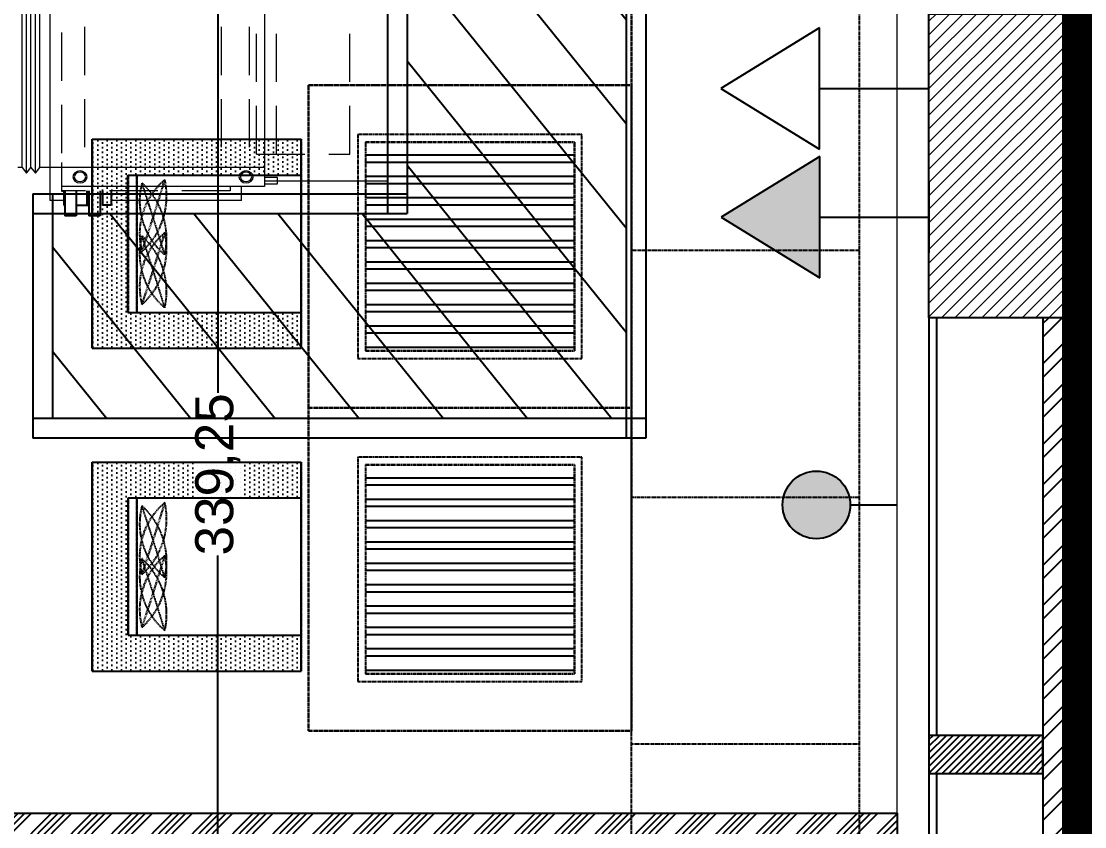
# Model space of a CAD drawing. Extents: x -2975 to 7327, y -1166 to 1029.
# Drawn here: x 906.1 to 1186, y -871.3 to -659.2 of the extents above; entities that cross this region are included whole.
import ezdxf

# ---------------------------------------------------------------- set-up
doc = ezdxf.new("R2010")
doc.units = 0
doc.header["$PDMODE"] = 34
for name, pattern in [('13032-XHV-L02-550$0$HIDDEN', [190, 127, -63]), ('XR-Mince$0$Anchor Stor (Ground Floor Plan ) Xref$2$Retail Building ( Ground Floor ) Xref$0$HIDDEN', [0.375, 0.25, -0.125]), ('XR-Mince$0$D2-03-04 PLAN$0$DASHDOT2', [12.7, 6.35, -3.175, 0, -3.175]), ('XR-Mince$0$LOWER LEVEL GROUND FLOOR$0$DASHDOT', [25.4, 12.7, -6.35, 0, -6.35])]:
    doc.linetypes.add(name, pattern=pattern)
for name, color, linetype, lineweight in [('13032-XHV-L02-550$0$H-EQPM', 231, 'Continuous', 20), ('13032-XHV-L02-550$0$H-EQPM-HIDE', 54, '13032-XHV-L02-550$0$HIDDEN', 5), ('H', 7, 'Continuous', 13), ('XR-Mince$0$A-PL-WALL', 8, 'Continuous', 0), ('XR-Mince$0$beam', 8, 'Continuous', 9)]:
    doc.layers.add(name, color=color, linetype=linetype, lineweight=lineweight)
for name, color, linetype in [('13032-XHV-L02-550$0$X-WSP-M-04-550-M08-09$0$1F- CHW Model$0$M570G_PLANT', 3, 'Continuous'), ('E-TEXT-LIGHTING', 7, 'Continuous'), ('fire extinguisher', 7, 'Continuous'), ('fire fighting', 1, 'Continuous'), ('HVAC Duct', 5, 'Continuous'), ('M-FIRE FIGHTING-2 INCH', 1, 'Continuous'), ('M-HVAC-BLUE', 5, 'Continuous'), ('XR-Mince$0$004-002-APC-LVL-02-ZONE08$0$A-COLS', 8, 'Continuous'), ('XR-Mince$0$ceiling', 149, 'Continuous'), ('XR-Mince$0$D2-03-04 PLAN$0$A-SECT-004L', 8, 'Continuous'), ('XR-Mince$0$fur dashed', 15, 'XR-Mince$0$Anchor Stor (Ground Floor Plan ) Xref$2$Retail Building ( Ground Floor ) Xref$0$HIDDEN'), ('XR-Mince$0$hatch-wall', 8, 'Continuous'), ('XR-Mince$0$lease line', 8, 'Continuous'), ('XR-Mince$0$metal new', 8, 'Continuous'), ('XR-Mince$0$power', 6, 'Continuous')]:
    doc.layers.add(name, color=color, linetype=linetype)
doc.styles.get("Standard").update_dxf_attribs({"font": 'arial.ttf'})
doc.dimstyles.new('ISO-25', dxfattribs={"dimtxt": 10, "dimasz": 2.5, "dimexe": 1.25, "dimexo": 0.625, "dimtad": 0, "dimtxsty": 'Standard', "dimcen": 2.5, "dimadec": 0, "dimazin": 0, "dimtfac": 1, "dimtix": 1, "dimtmove": 0, "dimatfit": 3, "dimfxl": 1, "dimarcsym": 0})
pattern_1 = [(45, (8569.7314, 20313.65), (-0.883883476, 0.883883476), [])]

# ---------------------------------------------------------------- blocks, each defined once
blk = doc.blocks.new('XR-Mince$0$ghgghjhgj')
at = {"layer": 'XR-Mince$0$fur dashed', "linetype": 'Continuous', "extrusion": (2.0489e-12, -6.47408e-06, 1)}
h = blk.add_hatch(dxfattribs=at)
h.set_pattern_fill('DOTS', color=256, scale=20)
h.set_pattern_definition([(0, (0, 0), (0.625, 1.25), [0, -1.25])])
h.paths.add_polyline_path([(-5542.07, -7423.43), (-5597.07, -7423.43), (-5597.07, -7378.36), (-5587.64, -7378.45), (-5587.64, -7414), (-5551.5, -7414), (-5551.5, -7378.8), (-5542.07, -7378.89)])
h.paths.add_polyline_path([(-5542.07, -7368.43), (-5542.07, -7378.89), (-5551.5, -7378.8), (-5551.5, -7368.43)])
h.paths.add_polyline_path([(-5587.64, -7368.43), (-5587.64, -7378.45), (-5597.07, -7378.36), (-5597.07, -7368.43)])
at = {"layer": 'XR-Mince$0$fur dashed', "ltscale": 2500, "extrusion": (2.0489e-12, -6.47408e-06, 1)}
for p, q in [((-5542.07, -7368.42, 5.05), (-5597.07, -7368.42, 5.05)), ((-5597.07, -7423.42, 5.05), (-5597.07, -7368.42, 5.05)), ((-5587.64, -7413.99, 5.05), (-5587.64, -7368.42, 5.05)), ((-5551.5, -7413.99, 5.05), (-5551.5, -7368.42, 5.05)), ((-5542.07, -7423.42, 5.05), (-5542.07, -7368.42, 5.05)), ((-5551.5, -7413.99, 5.05), (-5587.64, -7413.99, 5.05)), ((-5542.07, -7423.42, 5.05), (-5597.07, -7423.42, 5.05))]:
    blk.add_line(p, q, dxfattribs=at)
at = {"layer": 'XR-Mince$0$fur dashed', "extrusion": (2.0489e-12, -6.47408e-06, 1)}
blk.add_line((-5551.5, -7411.63, 5.05), (-5587.64, -7411.63, 5.05), dxfattribs=at)
at = {"layer": 'XR-Mince$0$fur dashed', "ltscale": 0.02, "extrusion": (2.0489e-12, -6.47408e-06, 1)}
for centre, radius, start, end in [((-5570.97, -7423.45, 5.09), 19.63, 77.3046, 138.0103), ((-5557.04, -7423.45, 5.09), 19.63, 77.3046, 138.0103), ((-5580.84, -7392.45, 5.09), 18.48, 255.1859, 320.129), ((-5406.76, -7939.32, 5.09), 558.4, 106.6394, 108.6755), ((-5566.91, -7392.45, 5.09), 18.48, 255.1859, 320.129), ((-5392.83, -7939.32, 5.09), 558.4, 106.6394, 108.6755)]:
    blk.add_arc(centre, radius, start, end, dxfattribs=at)
blk = doc.blocks.new('XR-Mince$0$fur')
at = {"layer": 'XR-Mince$0$fur dashed'}
h = blk.add_hatch(dxfattribs=at)
h.set_pattern_fill('ANSI32', color=256, scale=15, angle=135)
h.set_pattern_definition([(180, (-10036.6444, -14708.195), (-9e-16, -5.625), []), (180, (-10038.5194, -14706.32), (-9e-16, -5.625), [])])
h.paths.add_polyline_path([(-12573.01, -21837.45), (-12518.01, -21837.45), (-12518.01, -21782.45), (-12573.01, -21782.45)])
h = blk.add_hatch(dxfattribs=at)
h.set_pattern_fill('ANSI32', color=256, scale=15, angle=135)
h.set_pattern_definition([(180, (-10036.6444, -14793.193), (-9e-16, -5.625), []), (180, (-10038.5194, -14791.318), (-9e-16, -5.625), [])])
h.paths.add_polyline_path([(-12573.01, -21922.45), (-12518.01, -21922.45), (-12518.01, -21867.45), (-12573.01, -21867.45)])
at = {"layer": 'XR-Mince$0$fur dashed', "extrusion": (-4.015e-13, 6.47408e-06, 1)}
for p, q in [((-12503.02, -22122.59), (-12503.02, -21160.94)), ((-12503.02, -22122.59), (-12503.02, -21160.94)), ((-12503.02, -21767.47, 0), (-12503.02, -21682.47, 0)), ((-12503.02, -21767.47, 0), (-12503.02, -21682.47, 0)), ((-12503.02, -21682.48, 0), (-12503.02, -21767.48, 0)), ((-12503.02, -21767.48, 0), (-12503.02, -21682.48, 0)), ((-12503.02, -21682.48, 0), (-12503.02, -21767.48, 0)), ((-12503.02, -21682.48, 0), (-12503.02, -21767.48, 0)), ((-12503.02, -21767.48, 0), (-12503.02, -21682.48, 0)), ((-12503.02, -21682.48, 0), (-12503.02, -21767.48, 0)), ((-12588.01, -21852.46), (-12588.01, -21767.46, 0)), ((-12588.01, -21852.46), (-12588.01, -21767.46, 0)), ((-12588.01, -21767.46, 0), (-12588.01, -21852.46)), ((-12588.01, -21852.46), (-12588.01, -21767.46, 0)), ((-12588.01, -21852.46), (-12588.01, -21767.46, 0)), ((-12588.01, -21767.46, 0), (-12588.01, -21852.46)), ((-12588.01, -21852.47, 0), (-12588.01, -21767.47, 0)), ((-12588.01, -21767.47, 0), (-12588.01, -21852.47, 0)), ((-12588.01, -21767.47, 0), (-12503.01, -21767.47, 0)), ((-12588.01, -21852.47, 0), (-12588.01, -21767.47, 0)), ((-12588.01, -21767.47, 0), (-12588.01, -21852.47, 0)), ((-12588.01, -21767.47, 0), (-12503.01, -21767.47, 0)), ((-12503.01, -21852.46), (-12503.01, -21767.46, 0)), ((-12503.01, -21852.46), (-12503.01, -21767.46, 0)), ((-12503.01, -21767.46, 0), (-12503.01, -21852.46)), ((-12503.01, -21852.46), (-12503.01, -21767.46, 0)), ((-12503.01, -21852.46), (-12503.01, -21767.46, 0)), ((-12503.01, -21767.46, 0), (-12503.01, -21852.46)), ((-12503.01, -21767.47, 0), (-12503.01, -21852.47, 0)), ((-12503.01, -21852.47, 0), (-12503.01, -21767.47, 0)), ((-12503.01, -21767.47, 0), (-12503.01, -21852.47, 0)), ((-12503.01, -21767.47, 0), (-12503.01, -21852.47, 0)), ((-12503.01, -21852.47, 0), (-12503.01, -21767.47, 0)), ((-12503.01, -21767.47, 0), (-12503.01, -21852.47, 0)), ((-12573.01, -21782.47, 0), (-12518.01, -21782.47, 0)), ((-12573.01, -21782.47, 0), (-12573.01, -21837.47, 0)), ((-12573.01, -21782.47, 0), (-12518.01, -21782.47, 0)), ((-12573.01, -21782.47, 0), (-12573.01, -21837.47, 0)), ((-12518.01, -21782.47, 0), (-12518.01, -21837.47, 0)), ((-12518.01, -21782.47, 0), (-12518.01, -21837.47, 0)), ((-12518.01, -21837.47, 0), (-12573.01, -21837.47, 0)), ((-12518.01, -21837.47, 0), (-12573.01, -21837.47, 0)), ((-12588.01, -21937.47, 0), (-12588.01, -21852.47, 0)), ((-12588.01, -21937.47, 0), (-12588.01, -21852.47, 0)), ((-12588.01, -21852.47, 0), (-12588.01, -21937.47, 0)), ((-12503.01, -21852.47, 0), (-12588.01, -21852.47, 0)), ((-12588.01, -21937.47, 0), (-12588.01, -21852.47, 0)), ((-12588.01, -21937.47, 0), (-12588.01, -21852.47, 0)), ((-12588.01, -21852.47, 0), (-12588.01, -21937.47, 0)), ((-12503.01, -21852.47, 0), (-12588.01, -21852.47, 0)), ((-12588.01, -21937.48, 0), (-12588.01, -21852.48, 0)), ((-12588.01, -21852.48, 0), (-12588.01, -21937.48, 0)), ((-12588.01, -21852.48, 0), (-12503.01, -21852.48, 0)), ((-12588.01, -21937.48, 0), (-12588.01, -21852.48, 0)), ((-12588.01, -21852.48, 0), (-12588.01, -21937.48, 0)), ((-12588.01, -21852.48, 0), (-12503.01, -21852.48, 0)), ((-12503.01, -21937.47, 0), (-12503.01, -21852.47, 0)), ((-12503.01, -21937.47, 0), (-12503.01, -21852.47, 0)), ((-12503.01, -21852.47, 0), (-12503.01, -21937.47, 0)), ((-12503.01, -21937.47, 0), (-12503.01, -21852.47, 0)), ((-12503.01, -21937.47, 0), (-12503.01, -21852.47, 0)), ((-12503.01, -21852.47, 0), (-12503.01, -21937.47, 0)), ((-12503.01, -21852.48, 0), (-12503.01, -21937.48, 0)), ((-12503.01, -21937.48, 0), (-12503.01, -21852.48, 0)), ((-12503.01, -21852.48, 0), (-12503.01, -21937.48, 0)), ((-12503.01, -21852.48, 0), (-12503.01, -21937.48, 0)), ((-12503.01, -21937.48, 0), (-12503.01, -21852.48, 0)), ((-12503.01, -21852.48, 0), (-12503.01, -21937.48, 0)), ((-12573.01, -21867.48, 0), (-12518.01, -21867.48, 0)), ((-12573.01, -21867.48, 0), (-12573.01, -21922.48, 0)), ((-12573.01, -21867.48, 0), (-12518.01, -21867.48, 0)), ((-12573.01, -21867.48, 0), (-12573.01, -21922.48, 0)), ((-12518.01, -21867.48, 0), (-12518.01, -21922.48, 0)), ((-12518.01, -21867.48, 0), (-12518.01, -21922.48, 0)), ((-12518.01, -21922.48, 0), (-12573.01, -21922.48, 0)), ((-12518.01, -21922.48, 0), (-12573.01, -21922.48, 0)), ((-12503.01, -21937.48, 0), (-12588.01, -21937.48, 0)), ((-12503.01, -21937.48, 0), (-12588.01, -21937.48, 0))]:
    blk.add_line(p, q, dxfattribs=at)
at = {"layer": 'XR-Mince$0$fur dashed'}
for p, q in [((-12443.02, -21160.94), (-12443.02, -22122.59)), ((-12575.01, -21780.47, 0), (-12575.01, -21839.47, 0)), ((-12516.01, -21780.47, 0), (-12575.01, -21780.47, 0)), ((-12516.01, -21839.47, 0), (-12516.01, -21780.47, 0)), ((-12573.01, -21782.47, 0), (-12573.01, -21837.47, 0)), ((-12518.01, -21782.47, 0), (-12573.01, -21782.47, 0)), ((-12518.01, -21837.47, 0), (-12518.01, -21782.47, 0)), ((-12502.82, -21810.95, 0), (-12442.83, -21810.94, 0)), ((-12573.01, -21837.47, 0), (-12518.01, -21837.47, 0)), ((-12575.01, -21839.47, 0), (-12516.01, -21839.47, 0)), ((-12575.01, -21865.48, 0), (-12575.01, -21924.48, 0)), ((-12516.01, -21865.48, 0), (-12575.01, -21865.48, 0)), ((-12516.01, -21924.48, 0), (-12516.01, -21865.48, 0)), ((-12573.01, -21867.48, 0), (-12573.01, -21922.48, 0)), ((-12518.01, -21867.48, 0), (-12573.01, -21867.48, 0)), ((-12518.01, -21922.48, 0), (-12518.01, -21867.48, 0)), ((-12502.8, -21875.95, 0), (-12442.81, -21875.94, 0)), ((-12575.01, -21924.48, 0), (-12516.01, -21924.48, 0)), ((-12573.01, -21922.48, 0), (-12518.01, -21922.48, 0)), ((-12502.78, -21940.95, 0), (-12442.79, -21940.94, 0))]:
    blk.add_line(p, q, dxfattribs=at)
at = {"layer": 'XR-Mince$0$fur dashed', "extrusion": (-6.47408e-06, 0, 1)}
for p, q in [((-12503.02, -21682.47, 0), (-12503.02, -21767.47, 0)), ((-12503.02, -21682.47, 0), (-12503.02, -21767.47, 0)), ((-12503.03, -21767.47, 0), (-12588.03, -21767.47, 0)), ((-12503.03, -21767.47, 0), (-12588.03, -21767.47, 0)), ((-12588.03, -21767.47, 0), (-12503.03, -21767.47, 0)), ((-12503.03, -21767.47, 0), (-12588.03, -21767.47, 0)), ((-12503.03, -21767.47, 0), (-12588.03, -21767.47, 0)), ((-12588.03, -21767.47, 0), (-12503.03, -21767.47, 0)), ((-12503.02, -21767.47, 0), (-12588.02, -21767.47, 0)), ((-12588.02, -21767.47, 0), (-12503.02, -21767.47, 0)), ((-12503.02, -21767.47, 0), (-12588.02, -21767.47, 0)), ((-12588.02, -21767.47, 0), (-12503.02, -21767.47, 0)), ((-12503.01, -21767.46), (-12588.01, -21767.46, 0)), ((-12588.01, -21852.46, 0), (-12588.01, -21767.46, 0)), ((-12588.01, -21767.46, 0), (-12503.01, -21767.46)), ((-12503.01, -21767.46), (-12588.01, -21767.46, 0)), ((-12588.01, -21852.46, 0), (-12588.01, -21767.46, 0)), ((-12588.01, -21767.46, 0), (-12503.01, -21767.46)), ((-12503.01, -21767.46), (-12503.01, -21852.46)), ((-12503.01, -21767.46), (-12503.01, -21852.46)), ((-12644.93, -21781.74, 0), (-12589.93, -21781.74, 0)), ((-12644.93, -21781.74, 0), (-12644.93, -21836.74, 0)), ((-12644.93, -21781.74, 0), (-12589.93, -21781.74, 0)), ((-12644.93, -21781.74, 0), (-12644.93, -21836.74, 0)), ((-12589.93, -21781.74, 0), (-12589.93, -21836.74, 0)), ((-12589.93, -21781.74, 0), (-12589.93, -21836.74, 0)), ((-12635.5, -21791.17, 0), (-12635.5, -21827.32, 0)), ((-12635.5, -21791.17, 0), (-12589.93, -21791.17, 0)), ((-12635.5, -21791.17, 0), (-12635.5, -21827.32, 0)), ((-12635.5, -21791.17, 0), (-12589.93, -21791.17, 0)), ((-12633.14, -21791.17, 0), (-12633.14, -21827.32, 0)), ((-12633.14, -21791.17, 0), (-12633.14, -21827.32, 0)), ((-12635.5, -21827.32, 0), (-12589.93, -21827.32, 0)), ((-12635.5, -21827.32, 0), (-12589.93, -21827.32, 0)), ((-12644.93, -21836.74, 0), (-12589.93, -21836.74, 0)), ((-12644.93, -21836.74, 0), (-12589.93, -21836.74, 0)), ((-12503.02, -21852.46, 0), (-12588.02, -21852.46, 0)), ((-12503.02, -21852.46, 0), (-12588.02, -21852.46, 0)), ((-12588.02, -21852.46, 0), (-12503.02, -21852.46, 0)), ((-12503.02, -21852.46, 0), (-12588.02, -21852.46, 0)), ((-12503.02, -21852.46, 0), (-12588.02, -21852.46, 0)), ((-12588.02, -21852.46, 0), (-12503.02, -21852.46, 0)), ((-12503.01, -21852.46), (-12588.01, -21852.46, 0)), ((-12588.01, -21852.46, 0), (-12503.01, -21852.46)), ((-12503.01, -21852.46), (-12588.01, -21852.46, 0)), ((-12588.01, -21852.46, 0), (-12503.01, -21852.46)), ((-12503.01, -21852.47, 0), (-12588.01, -21852.47, 0)), ((-12588.01, -21937.47, 0), (-12588.01, -21852.47, 0)), ((-12588.01, -21852.47, 0), (-12503.01, -21852.47, 0)), ((-12503.01, -21852.47, 0), (-12588.01, -21852.47, 0)), ((-12588.01, -21937.47, 0), (-12588.01, -21852.47, 0)), ((-12588.01, -21852.47, 0), (-12503.01, -21852.47, 0)), ((-12503.01, -21852.47, 0), (-12503.01, -21937.47, 0)), ((-12503.01, -21852.47, 0), (-12503.01, -21937.47, 0)), ((-12644.93, -21866.75, 0), (-12589.93, -21866.75, 0)), ((-12644.93, -21866.75, 0), (-12644.93, -21921.75, 0)), ((-12644.93, -21866.75, 0), (-12589.93, -21866.75, 0)), ((-12644.93, -21866.75, 0), (-12644.93, -21921.75, 0)), ((-12589.93, -21866.75, 0), (-12589.93, -21921.75, 0)), ((-12589.93, -21866.75, 0), (-12589.93, -21921.75, 0)), ((-12635.5, -21876.18, 0), (-12635.5, -21912.33, 0)), ((-12635.5, -21876.18, 0), (-12589.93, -21876.18, 0)), ((-12635.5, -21876.18, 0), (-12635.5, -21912.33, 0)), ((-12635.5, -21876.18, 0), (-12589.93, -21876.18, 0)), ((-12633.14, -21876.18, 0), (-12633.14, -21912.33, 0)), ((-12633.14, -21876.18, 0), (-12633.14, -21912.33, 0)), ((-12635.5, -21912.33, 0), (-12589.93, -21912.33, 0)), ((-12635.5, -21912.33, 0), (-12589.93, -21912.33, 0)), ((-12644.93, -21921.75, 0), (-12589.93, -21921.75, 0)), ((-12644.93, -21921.75, 0), (-12589.93, -21921.75, 0)), ((-12503.02, -21937.47), (-12588.02, -21937.47, 0)), ((-12503.02, -21937.47), (-12588.02, -21937.47, 0)), ((-12588.02, -21937.47, 0), (-12503.02, -21937.47)), ((-12503.02, -21937.47), (-12588.02, -21937.47, 0)), ((-12503.02, -21937.47), (-12588.02, -21937.47, 0)), ((-12588.02, -21937.47, 0), (-12503.02, -21937.47)), ((-12503.01, -21937.47, 0), (-12588.01, -21937.47, 0)), ((-12588.01, -21937.47, 0), (-12503.01, -21937.47, 0)), ((-12503.01, -21937.47, 0), (-12588.01, -21937.47, 0)), ((-12588.01, -21937.47, 0), (-12503.01, -21937.47, 0))]:
    blk.add_line(p, q, dxfattribs=at)
at = {"layer": 'XR-Mince$0$fur dashed'}
blk.add_lwpolyline([(-12433.02, -21160.94), (-12443.02, -21160.94), (-12443.02, -22122.59)], dxfattribs=at)
at = {"layer": 'XR-Mince$0$fur dashed', "elevation": 0}
for points in [[(-12575.01, -21780.47), (-12575.01, -21839.47), (-12516.01, -21839.47), (-12516.01, -21780.47)], [(-12573.01, -21782.47), (-12573.01, -21837.47), (-12518.01, -21837.47), (-12518.01, -21782.47)], [(-12575.01, -21865.48), (-12575.01, -21924.48), (-12516.01, -21924.48), (-12516.01, -21865.48)], [(-12573.01, -21867.48), (-12573.01, -21922.48), (-12518.01, -21922.48), (-12518.01, -21867.48)]]:
    blk.add_lwpolyline(points, close=True, dxfattribs=at)
for points in [[(-12502.82, -21810.95), (-12442.83, -21810.94)], [(-12502.8, -21875.95), (-12442.81, -21875.94)], [(-12502.78, -21940.95), (-12442.79, -21940.94)]]:
    blk.add_lwpolyline(points, dxfattribs=at)
at = {"layer": 'XR-Mince$0$fur dashed', "extrusion": (-6.47408e-06, 0, 1)}
for centre, radius, start, end in [((-12613.96, -21806.58, 0.08), 18.48, 129.8711, 194.8142), ((-12613.96, -21806.58, 0.08), 18.48, 129.8711, 194.8142), ((-12644.96, -21796.72, 0.08), 19.63, 311.9897, 12.6955), ((-13160.82, -21632.51, 0.08), 558.4, 341.3245, 343.3607), ((-12644.96, -21796.72, 0.08), 19.63, 311.9897, 12.6955), ((-13160.82, -21632.51, 0.08), 558.4, 341.3245, 343.3607), ((-12613.96, -21820.51, 0.08), 18.48, 129.8711, 194.8142), ((-12613.96, -21820.51, 0.08), 18.48, 129.8711, 194.8142), ((-12644.96, -21810.65, 0.08), 19.63, 311.9897, 12.6955), ((-13160.82, -21646.44, 0.08), 558.4, 341.3245, 343.3607), ((-12644.96, -21810.65, 0.08), 19.63, 311.9897, 12.6955), ((-13160.82, -21646.44, 0.08), 558.4, 341.3245, 343.3607), ((-12613.96, -21891.59, 0.08), 18.48, 129.8711, 194.8142), ((-12613.96, -21891.59, 0.08), 18.48, 129.8711, 194.8142), ((-12644.96, -21881.72, 0.08), 19.63, 311.9897, 12.6955), ((-13160.82, -21717.52, 0.08), 558.4, 341.3245, 343.3607), ((-12644.96, -21881.72, 0.08), 19.63, 311.9897, 12.6955), ((-13160.82, -21717.52, 0.08), 558.4, 341.3245, 343.3607), ((-12613.96, -21905.52, 0.08), 18.48, 129.8711, 194.8142), ((-12613.96, -21905.52, 0.08), 18.48, 129.8711, 194.8142), ((-12644.96, -21895.65, 0.08), 19.63, 311.9897, 12.6955), ((-13160.82, -21731.45, 0.08), 558.4, 341.3245, 343.3607), ((-12644.96, -21895.65, 0.08), 19.63, 311.9897, 12.6955), ((-13160.82, -21731.45, 0.08), 558.4, 341.3245, 343.3607)]:
    blk.add_arc(centre, radius, start, end, dxfattribs=at)
at = {"layer": 'XR-Mince$0$fur dashed', "rotation": 270}
for p in [(-5221.52, -27378.82, -5.05), (-5221.51, -27463.82, -5.05)]:
    blk.add_blockref('XR-Mince$0$ghgghjhgj', p, dxfattribs=at)
blk = doc.blocks.new('XR-Mince$0$ceiling')
at = {"layer": 'XR-Mince$0$ceiling', "linetype": 'Continuous'}
h = blk.add_hatch(dxfattribs=at)
h.set_pattern_fill('ANSI34', color=256, scale=10)
h.set_pattern_definition([(45, (0, 0), (-5.303301, 5.303301), []), (45, (1.768, 0), (-5.303301, 5.303301), []), (45, (3.5355, 0), (-5.303301, 5.303301), []), (45, (5.303, 0), (-5.303301, 5.303301), [])])
h.paths.add_polyline_path([(-7433.02, -17009.21), (-7433.02, -17209.21), (-8653.51, -17209.21), (-8653.51, -16463.71), (-8494.7, -16463.71), (-8494.7, -16738.71), (-8524.7, -16738.71), (-8524.7, -16918.71), (-8494.7, -16918.71), (-8494.7, -16959.21), (-7433.02, -16959.21)])
blk.add_lwpolyline([(-7433.02, -17009.21), (-7433.02, -17209.21), (-8653.51, -17209.21), (-8653.51, -16463.71), (-8494.7, -16463.71), (-8494.7, -16738.71), (-8524.7, -16738.71), (-8524.7, -16918.71), (-8494.7, -16918.71), (-8494.7, -16959.21), (-7433.02, -16959.21)], close=True, dxfattribs=at)
blk = doc.blocks.new('XR-Mince$0$power')
at = {"layer": 'XR-Mince$0$power'}
h = blk.add_hatch(color=256, dxfattribs=at)
h.dxf.hatch_style = 1
h.set_gradient(color1=(0, 0, 255), one_color=1, tint=1)
edge = h.paths.add_edge_path()
edge.add_ellipse((2545.7, -21878), major_axis=(-6.3, -6.3), ratio=1, start_angle=0, end_angle=360, ccw=False)
at = {"layer": 'XR-Mince$0$power', "ltscale": 5}
blk.add_line((2554.61, -21878), (2566.98, -21878), dxfattribs=at)
at = {"layer": 'XR-Mince$0$power', "ltscale": 5, "extrusion": (0, 0, -1)}
blk.add_ellipse((2545.7, -21878), major_axis=(-6.3, -6.3), ratio=1, start_param=3.926991, end_param=10.210176, dxfattribs=at)
blk = doc.blocks.new('XR-Mince')
at = {"layer": 'XR-Mince$0$beam'}
h = blk.add_hatch(dxfattribs=at)
h.set_pattern_fill('ANSI31', color=256, scale=20)
h.set_pattern_definition([(45, (8569.7315, 21091.4202), (-1.76776695, 1.76776695), [])])
h.paths.add_polyline_path([(1145.03, -737.29), (1145.03, -657.29), (1225.03, -657.29), (1225.03, -737.29)])
at = {"layer": 'XR-Mince$0$hatch-wall', "ltscale": 100}
h = blk.add_hatch(dxfattribs=at)
h.set_pattern_fill('ANSI32', color=256, scale=20, style=0)
h.set_pattern_definition([(45, (8569.7315, 21091.42), (-5.3033009, 5.3033009), []), (45, (8573.267, 21091.42), (-5.3033009, 5.3033009), [])])
h.paths.add_polyline_path([(1175.03, -737.29), (1175.03, -1117.42), (1195.03, -1117.42), (1195.03, -737.29)])
at = {"layer": 'XR-Mince$0$metal new', "linetype": 'Continuous'}
h = blk.add_hatch(dxfattribs=at)
h.set_pattern_fill('ANSI31', color=256, scale=10)
h.set_pattern_definition(pattern_1)
h.paths.add_polyline_path([(1175.03, -847.29), (1145.03, -847.29), (1145.03, -857.29), (1175.03, -857.29)])
h = blk.add_hatch(dxfattribs=at)
h.set_pattern_fill('ANSI31', color=256, scale=10)
h.set_pattern_definition(pattern_1)
h.paths.add_polyline_path([(1175.03, -847.29), (1145.03, -847.29), (1145.03, -857.29), (1175.03, -857.29)])
at = {"layer": 'XR-Mince$0$004-002-APC-LVL-02-ZONE08$0$A-COLS'}
blk.add_lwpolyline([(1145.03, -737.29), (1145.03, -657.29), (1225.03, -657.29), (1225.03, -737.29)], close=True, dxfattribs=at)
blk.add_lwpolyline([(1145.03, -737.29), (1145.03, -657.29), (1225.03, -657.29), (1225.03, -737.29)], close=True, dxfattribs=at)
at = {"layer": 'XR-Mince$0$A-PL-WALL'}
blk.add_line((1136.71, -1031.17), (1136.71, -69.52), dxfattribs=at)
blk.add_lwpolyline([(1145.03, -1031.17), (1145.03, -69.52)], dxfattribs=at)
at = {"layer": 'XR-Mince$0$D2-03-04 PLAN$0$A-SECT-004L', "linetype": 'XR-Mince$0$D2-03-04 PLAN$0$DASHDOT2', "ltscale": 0.25}
blk.add_line((1185.03, -1117.79), (1185.03, 837.71), dxfattribs=at)
at = {"layer": 'XR-Mince$0$D2-03-04 PLAN$0$A-SECT-004L', "ltscale": 0.25}
blk.add_line((1175.03, -737.29), (1175.03, -1117.35), dxfattribs=at)
blk.add_line((1175.03, -737.29), (1175.03, -1117.35), dxfattribs=at)
at = {"layer": 'XR-Mince$0$lease line', "linetype": 'XR-Mince$0$LOWER LEVEL GROUND FLOOR$0$DASHDOT', "ltscale": 0.5, "const_width": 10}
blk.add_lwpolyline([(-83.78, -1117.79), (-83.78, -352.29), (-74.97, -352.29), (-74.97, 937.71), (846.03, 937.71), (846.53, 894.31), (1185.03, 894.72), (1185.03, -1117.79), (-83.78, -1117.79)], dxfattribs=at)
at = {"layer": 'XR-Mince$0$metal new', "linetype": 'Continuous'}
for points in [[(1145.03, -737.29), (1145.03, -847.29)], [(1147.03, -737.29), (1147.03, -847.29)], [(1175.03, -847.29), (1145.03, -847.29), (1145.03, -857.29), (1175.03, -857.29)], [(1175.03, -847.29), (1145.03, -847.29), (1145.03, -857.29), (1175.03, -857.29)], [(1175.03, -857.29), (1175.03, -847.29)], [(1145.03, -857.29), (1145.03, -967.29)], [(1147.03, -857.29), (1147.03, -967.29)]]:
    blk.add_lwpolyline(points, dxfattribs=at)
at = {"layer": 'XR-Mince$0$fur dashed', "linetype": 'Continuous'}
blk.add_blockref('XR-Mince$0$fur', (13569.73, 21091.42), dxfattribs=at)
at = {"layer": 'XR-Mince$0$ceiling', "linetype": 'Continuous'}
blk.add_blockref('XR-Mince$0$ceiling', (8569.73, 16091.42), dxfattribs=at)
at = {"layer": 'XR-Mince$0$power', "linetype": 'Continuous'}
blk.add_blockref('XR-Mince$0$power', (-1430.27, 21091.42), dxfattribs=at)
blk = doc.blocks.new('A$C1A5F48AB')
at = {"layer": '13032-XHV-L02-550$0$H-EQPM', "color": 7}
for p, q in [((-11304.3, -7759.8), (-9794.4, -7759.8)), ((-11304.3, -7816.9), (-11304.3, -7759.8)), ((-9803.8, -7786.5), (-11391.1, -7786.5)), ((-11391.1, -7823.4), (-11391.1, -7786.5)), ((-11291.7, -7816.9), (-11366, -7816.9)), ((-11354.5, -8351.6), (-11354.5, -7816.9)), ((-11304.3, -8351.6), (-11304.3, -7816.9)), ((-11391.1, -8290.9), (-11391.1, -7947.6)), ((-11391.1, -8290.9), (-11354.5, -8290.9)), ((-9744.1, -8351.6), (-11354.5, -8351.6)), ((-11347.9, -8351.6), (-11347.9, -8385.3)), ((-11340.8, -8674.8), (-11340.8, -8351.6)), ((-11330.8, -8385.3), (-11330.8, -8351.6)), ((-11347.9, -8385.3), (-11330.8, -8385.3)), ((-9757.8, -8674.8), (-11340.8, -8674.8))]:
    blk.add_line(p, q, dxfattribs=at)
at = {"layer": '13032-XHV-L02-550$0$H-EQPM', "color": 7, "extrusion": (0, 0, -1)}
for centre, major_axis, start_param, end_param in [((-11329.4, -7865.7), (0, -18.9), 4.712389, 10.995574), ((-11329.4, -7865.7), (0, -15), 4.712389, 10.995574), ((-11329.4, -8302.8), (0, -18.9), -1.570796, 4.712389), ((-11329.4, -8302.8), (0, -15), 4.712389, 10.995574)]:
    blk.add_ellipse(centre, major_axis=major_axis, ratio=0.82762, start_param=start_param, end_param=end_param, dxfattribs=at)
at = {"layer": '13032-XHV-L02-550$0$H-EQPM-HIDE', "color": 7, "linetype": 'Continuous'}
for p, q in [((-11304.3, -7713.7), (-11319.5, -7725.2)), ((-11319.5, -7725.2), (-9779.2, -7725.2)), ((-11319.5, -7725.2), (-11304.3, -7736.7)), ((-11304.3, -7713.7), (-11304.3, -7702.1)), ((-11304.3, -7713.7), (-9794.4, -7713.7)), ((-11304.3, -7736.7), (-11319.5, -7748.3)), ((-11319.5, -7748.3), (-9779.2, -7748.3)), ((-11319.5, -7748.3), (-11304.3, -7759.8)), ((-11304.3, -7736.7), (-9794.4, -7736.7))]:
    blk.add_line(p, q, dxfattribs=at)
at = {"layer": '13032-XHV-L02-550$0$H-EQPM-HIDE', "color": 7, "linetype": '13032-XHV-L02-550$0$HIDDEN'}
for p, q in [((-11366, -8260.5), (-11366, -7816.9)), ((-9809.6, -7816.9), (-11283.9, -7816.9)), ((-9794.4, -7877.7), (-11304.3, -7877.7)), ((-9794.4, -8237.1), (-11304.3, -8237.1)), ((-11354.5, -8260.5), (-11366, -8260.5)), ((-9794.4, -8310.6), (-11304.3, -8310.6)), ((-11269.4, -8330.2), (-10729, -8330.2)), ((-11269.4, -8330.2), (-11269.4, -8575.6)), ((-11269.4, -8383.2), (-10729, -8383.2)), ((-11269.4, -8575.6), (-10729, -8575.6))]:
    blk.add_line(p, q, dxfattribs=at)
at = {"layer": '13032-XHV-L02-550$0$X-WSP-M-04-550-M08-09$0$1F- CHW Model$0$M570G_PLANT', "color": 7, "linetype": 'Continuous'}
for p, q in [((-11431.8, -7855.3), (-11431.8, -7825.8)), ((-11366, -7825.8), (-11431.8, -7825.8)), ((-11404.2, -7823.4), (-11404.2, -7825.8)), ((-11366, -7823.4), (-11404.2, -7823.4)), ((-11366, -7816.9), (-11366, -7821.5)), ((-11366, -7855.3), (-11431.8, -7855.3)), ((-11404.2, -7855.3), (-11404.2, -7888.9)), ((-11431.8, -7918.5), (-11431.8, -7888.9)), ((-11366, -7888.9), (-11431.8, -7888.9)), ((-11366, -7883.4), (-11404.2, -7883.4)), ((-11366, -7918.5), (-11431.8, -7918.5)), ((-11366, -7924.5), (-11404.2, -7924.5)), ((-11404.2, -7947.6), (-11404.2, -7924.5)), ((-11366, -7947.6), (-11404.2, -7947.6))]:
    blk.add_line(p, q, dxfattribs=at)
blk = doc.blocks.new('FE')
at = {"layer": 'fire extinguisher', "color": 4, "ltscale": 100}
for p, q in [((19622.7, 17897.2), (19462.6, 17637.7)), ((19782.7, 17637.7), (19622.7, 17897.2)), ((19462.6, 17637.7), (19782.7, 17637.7))]:
    blk.add_line(p, q, dxfattribs=at)
at = {"layer": 'fire extinguisher', "color": 1, "ltscale": 100}
for p, q in [((19622.7, 17637.7), (19622.7, 17349.6)), ((19528.6, 17349.6), (19716.7, 17349.6))]:
    blk.add_line(p, q, dxfattribs=at)
blk = doc.blocks.new('FE-1')
h = blk.add_hatch(color=3)
h.dxf.hatch_style = 1
h.paths.add_polyline_path([(20175.3, 17897.2), (20015.3, 17637.7), (20335.4, 17637.7)])
h = blk.add_hatch(color=3)
h.dxf.hatch_style = 1
h.paths.add_polyline_path([(20335.4, 17637.7), (20175.3, 17897.2), (20015.3, 17637.7)])
h = blk.add_hatch(color=3)
h.dxf.hatch_style = 1
h.paths.add_polyline_path([(20175.3, 17897.2), (20015.3, 17637.7), (20335.4, 17637.7)])
at = {"layer": 'fire fighting', "ltscale": 100}
blk.add_hatch(color=3, dxfattribs=at).paths.add_polyline_path([(20335.4, 17637.7), (20175.3, 17897.2), (20015.3, 17637.7)])
at = {"layer": 'fire extinguisher', "color": 1, "ltscale": 100}
for p, q in [((20175.3, 17637.7), (20175.3, 17349.6)), ((20081.3, 17349.6), (20269.4, 17349.6))]:
    blk.add_line(p, q, dxfattribs=at)
at = {"layer": 'fire fighting', "color": 3, "ltscale": 100}
for p, q in [((20175.3, 17897.2), (20015.3, 17637.7)), ((20335.4, 17637.7), (20175.3, 17897.2))]:
    blk.add_line(p, q, dxfattribs=at)
at = {"layer": 'fire fighting', "ltscale": 100}
blk.add_line((20015.3, 17637.7), (20335.4, 17637.7), dxfattribs=at)
blk = doc.blocks.new('*D129')
at = {"layer": 'Defpoints', "color": 0, "transparency": 16777216}
for p in [(957.85, -608.91), (993.61, -608.91), (993.61, -948.16)]:
    blk.add_point(p, dxfattribs=at)
at = {"layer": 'M-FIRE FIGHTING-2 INCH', "color": 0, "lineweight": -2, "transparency": 16777216}
for p, q in [((992.99, -608.91), (956.6, -608.91)), ((957.85, -611.41), (957.85, -757.12)), ((957.85, -945.66), (957.85, -799.95)), ((992.99, -948.16), (956.6, -948.16))]:
    blk.add_line(p, q, dxfattribs=at)
at = {"layer": 'M-FIRE FIGHTING-2 INCH', "color": 0, "transparency": 16777216}
for points in [[(957.44, -611.41), (958.27, -611.41), (957.85, -608.91)], [(957.44, -945.66), (958.27, -945.66), (957.85, -948.16)]]:
    blk.add_solid(points, dxfattribs=at)
at = {"layer": 'M-FIRE FIGHTING-2 INCH', "color": 0, "transparency": 16777216, "insert": (957.85, -778.54), "char_height": 10, "attachment_point": 5, "rotation": 90}
blk.add_mtext('339,25', dxfattribs=at)
blk = doc.blocks.new('pf')
at = {"layer": 'HVAC Duct', "color": 2}
for p, q in [((430.5642, -31.7779), (430.5642, -29.9061)), ((430.5642, -29.9061), (431.3103, -29.9061)), ((430.6242, -31.7779), (430.6242, -29.9061)), ((431.2503, -29.9061), (431.2503, -31.0491)), ((431.3103, -29.9061), (431.3103, -31.0491)), ((433.2251, -29.9061), (433.2251, -31.0491)), ((433.2251, -29.9061), (433.9713, -29.9061)), ((433.2851, -29.9061), (433.2851, -31.0491)), ((433.9113, -31.7779), (433.9113, -29.9061)), ((433.9713, -31.7779), (433.9713, -29.9061)), ((430.5642, -29.9661), (431.3103, -29.9661)), ((430.839, -29.9661), (431.2503, -30.298)), ((431.1575, -29.9661), (431.2503, -30.041)), ((433.2251, -29.9661), (433.9113, -29.9661)), ((433.3869, -29.9661), (433.9113, -30.3892)), ((433.7054, -29.9661), (433.9113, -30.1322)), ((430.6242, -30.0498), (431.2503, -30.555)), ((433.2851, -30.141), (433.9113, -30.6462)), ((430.6242, -30.3068), (431.2503, -30.812)), ((433.2851, -30.3979), (433.9113, -30.9031)), ((430.6242, -30.5638), (432.0546, -31.7179)), ((433.2851, -30.6549), (433.9113, -31.1601)), ((430.6242, -30.8207), (431.7361, -31.7179)), ((433.2851, -30.9119), (433.9113, -31.4171)), ((431.2503, -30.9891), (433.2851, -30.9891)), ((431.2503, -31.0491), (433.2851, -31.0491)), ((431.5442, -31.0491), (432.3731, -31.7179)), ((431.8627, -31.0491), (432.6915, -31.7179)), ((432.1812, -31.0491), (433.01, -31.7179)), ((432.4997, -31.0491), (433.3285, -31.7179)), ((432.8182, -31.0491), (433.647, -31.7179)), ((433.1367, -31.0491), (433.9113, -31.6741)), ((430.6242, -31.0777), (431.4176, -31.7179)), ((430.6242, -31.3347), (431.0991, -31.7179)), ((430.5642, -31.7179), (433.9713, -31.7179)), ((430.5642, -31.7779), (433.9713, -31.7779))]:
    blk.add_line(p, q, dxfattribs=at)

msp = doc.modelspace()

# ---------------------------------------------------------------- block references
at = {"layer": 'E-TEXT-LIGHTING'}
msp.add_blockref('XR-Mince', (0, 0), dxfattribs=at)

# ---------------------------------------------------------------- next in the draw order: block references
at = {"layer": 'fire extinguisher', "xscale": 0.1, "yscale": 0.1, "zscale": 0.1, "rotation": 89.99999999999999}
msp.add_blockref('FE', (2879.962, -2639.211), dxfattribs=at)
at = {"layer": 'fire extinguisher', "color": 5, "xscale": 0.1, "yscale": 0.1, "zscale": 0.1, "rotation": 89.99999999999999}
msp.add_blockref('FE-1', (2880.081, -2728.368), dxfattribs=at)
at = {"layer": 'H', "color": 3, "linetype": 'Continuous', "xscale": 0.1, "yscale": 0.1, "zscale": 0.1, "rotation": 90}
msp.add_blockref('A$C1A5F48AB', (135.027, 432.714), dxfattribs=at)
at = {"layer": 'M-HVAC-BLUE', "xscale": -86.18239858312988, "yscale": 86.18239858312988, "zscale": 86.18239858312688, "rotation": 90}
msp.add_blockref('pf', (-1668.208, 36631.651), dxfattribs=at)

# ---------------------------------------------------------------- next in the draw order: dimensions: what is measured, and where the dimension line sits
at = {"layer": 'M-FIRE FIGHTING-2 INCH', "color": 32, "true_color": 0xcd6928}
dim = msp.add_linear_dim(base=(957.852, -608.911), p1=(993.61, -948.161), p2=(993.61, -608.911), angle=90, dimstyle='ISO-25', dxfattribs=at)
dim.commit()
dim.dimension.update_dxf_attribs({"geometry": '*D129', "text_midpoint": (957.852, -778.536)})

doc.saveas('drawing.dxf')
